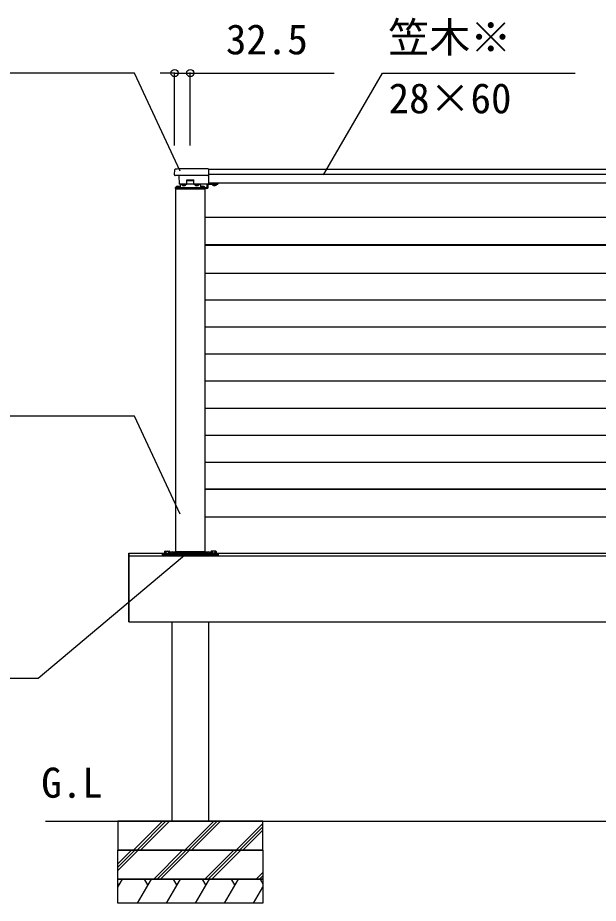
# Model space of a CAD drawing. Units: millimetres, scale not verified. Extents: x -4375 to 4375, y -6498 to 6472.
# Drawn here: x -955 to 247, y 82 to 1916 of the extents above; entities that cross this region are included whole.
import ezdxf
from ezdxf.enums import TextEntityAlignment as Align

# ---------------------------------------------------------------- set-up
doc = ezdxf.new("R2010")
doc.units = ezdxf.units.MM
doc.header["$LTSCALE"] = 30
for name, color, linetype in [('0-1_USER1', 3, 'Continuous'), ('0-3_YKK_A1', 4, 'Continuous'), ('0-4_YKK_D', 6, 'Continuous')]:
    doc.layers.add(name, color=color, linetype=linetype)
doc.styles.add('ＭＳ ゴシック', font='')
doc.styles.get('ＭＳ ゴシック').set_extended_font_data('MS Gothic')

msp = doc.modelspace()

# ---------------------------------------------------------------- linework, layer by layer
at = {"layer": '0-3_YKK_A1'}
for p, q in [((-630.5, 1590.36), (-629.82, 1601.51)), ((-561.5, 1603.4), (-598, 1603.4)), ((-560.5, 1602.4), (-560.5, 1572.03)), ((602, 1601.6), (-560.5, 1601.6)), ((-561.5, 1589.3), (-629.5, 1589.3)), ((-620.3, 1571.1), (-621.25, 1589.3)), ((-605.5, 1578.6), (-590.5, 1578.6)), ((-590.5, 1571.1), (-590.5, 1580.6)), ((602, 1591.1), (-560.5, 1591.1)), ((-629, 1564.1), (-564, 1564.1)), ((-619.25, 1564.1), (-628.75, 1564.1)), ((-619.25, 1564.1), (-628.75, 1564.1)), ((-628, 809.6), (-628, 1561.6)), ((-626, 1562.1), (-627.06, 1562.03)), ((-561.5, 1571.1), (-620.3, 1571.1)), ((-620.3, 1564.1), (-620.3, 1564.1)), ((-619.25, 1564.61), (-619.25, 1564.1)), ((-619.25, 1564.61), (-619.25, 1564.1)), ((-617, 1571.1), (-619, 1569.1)), ((-619, 1569.1), (-619, 1564.1)), ((-617, 1571.1), (-605.5, 1571.1)), ((-616.25, 1570.59), (-616.25, 1571.1)), ((-616.25, 1571.1), (-606.75, 1571.1)), ((-590.5, 1571.1), (-579, 1571.1)), ((-589.25, 1570.59), (-589.25, 1571.1)), ((-589.25, 1571.1), (-579.75, 1571.1)), ((-579, 1571.1), (-577, 1569.1)), ((-577, 1569.1), (-577, 1564.1)), ((-567.25, 1564.1), (-576.75, 1564.1)), ((-567.25, 1564.1), (-576.75, 1564.1)), ((-568, 1561.6), (-568, 809.6)), ((-567.25, 1564.61), (-567.25, 1564.1)), ((-567.25, 1564.61), (-567.25, 1564.1)), ((-567, 1564.1), (-567, 1562.1)), ((-567, 1564.1), (-567, 1562.1)), ((-563, 1565.1), (-563, 1571.1)), ((-563, 1571.1), (-561, 1571.1)), ((-563, 1569.1), (-561, 1569.1)), ((-560.5, 1571.1), (-561.5, 1571.1)), ((-561, 1565.1), (-561, 1571.1)), ((-561, 1565.1), (-561, 1571.1)), ((602, 1573.6), (-560.5, 1573.6)), ((-560.5, 1573.6), (-541, 1573.6)), ((-560.5, 1571.1), (-541, 1571.1)), ((-553.77, 1572.75), (-553.77, 1573.6)), ((-553, 1572.3), (-553.77, 1572.75)), ((-543, 1572.3), (-553, 1572.3)), ((-552.75, 1571), (-552.75, 1571.1)), ((-550.89, 1572.75), (-550.89, 1573.6)), ((-545.11, 1572.75), (-545.11, 1573.6)), ((-543.25, 1571), (-543.25, 1571.1)), ((-543, 1572.3), (-542.23, 1572.75)), ((-542.23, 1572.75), (-542.23, 1573.6)), ((-541, 1573.6), (-541, 1571.1)), ((572, 1502.5), (-568, 1502.5)), ((572, 1445.5), (-568, 1445.5)), ((572, 1444.51), (-568, 1444.51)), ((572, 1386.24), (-568, 1386.24)), ((572, 1331.24), (-568, 1331.24)), ((572.01, 1275.14), (-567.99, 1275.14)), ((572, 1219.04), (-568, 1219.04)), ((572, 1162.94), (-568, 1162.94)), ((572, 1106.84), (-568, 1106.84)), ((572, 1050.74), (-568, 1050.74)), ((572, 994.49), (-568, 994.49)), ((572, 939.34), (-568, 939.34)), ((572, 938.6), (-568, 938.6)), ((572, 881.6), (-568, 881.6)), ((-651, 811), (-651.77, 810.55)), ((-651.77, 810.55), (-651.77, 807)), ((-651, 811), (-641, 811)), ((-648.89, 810.55), (-648.89, 807)), ((-643.11, 810.55), (-643.11, 807)), ((-641, 811), (-640.23, 810.55)), ((-640.23, 810.55), (-640.23, 807)), ((-638.93, 807.75), (-640.05, 805.8)), ((-635.72, 809.6), (-560.28, 809.6)), ((-568, 809.6), (-628, 809.6)), ((-557.07, 807.75), (-555.95, 805.8)), ((-555, 811), (-555.77, 810.55)), ((-555.77, 810.55), (-555.77, 807)), ((-545, 811), (-555, 811)), ((-552.89, 810.55), (-552.89, 807)), ((-547.11, 810.55), (-547.11, 807)), ((-545, 811), (-544.23, 810.55)), ((-544.23, 810.55), (-544.23, 807)), ((-725, 806.6), (1924, 806.6)), ((-725, 801.6), (1924, 801.6)), ((-655.5, 804.8), (-540.5, 804.8)), ((-655.5, 801.6), (-655.5, 804.8)), ((-652.5, 805.8), (-639.5, 805.8)), ((-652.5, 804.8), (-652.5, 805.8)), ((-640.91, 804.8), (-652.5, 804.8)), ((-651.77, 807), (-640.23, 807)), ((-639.5, 804.8), (-639.5, 805.8)), ((-543.5, 805.8), (-556.5, 805.8)), ((-556.5, 804.8), (-556.5, 805.8)), ((-544.23, 807), (-555.77, 807)), ((-555.09, 804.8), (-543.5, 804.8)), ((-543.5, 804.8), (-543.5, 805.8)), ((-725, 664.6), (1924, 664.6)), ((-898, 251.6), (2102, 251.6)), ((-448, 251.6), (-748, 251.6)), ((-748, 250.94), (-747.34, 251.6)), ((-715.41, 191.6), (-655.41, 251.6)), ((-708.34, 191.6), (-648.34, 251.6)), ((-701.27, 191.6), (-641.27, 251.6)), ((-609.35, 191.6), (-549.35, 251.6)), ((-602.28, 191.6), (-542.28, 251.6)), ((-595.21, 191.6), (-535.21, 251.6)), ((-503.28, 191.6), (-448, 246.88)), ((-496.21, 191.6), (-448, 239.81)), ((-489.14, 191.6), (-448, 232.74)), ((-448, 191.6), (-748, 191.6)), ((-748, 163.49), (-719.89, 191.6)), ((-748, 156.42), (-712.82, 191.6)), ((-748, 149.35), (-705.75, 191.6)), ((-673.83, 131.6), (-613.83, 191.6)), ((-666.76, 131.6), (-606.76, 191.6)), ((-659.69, 131.6), (-599.69, 191.6)), ((-567.76, 131.6), (-507.76, 191.6)), ((-560.69, 131.6), (-500.69, 191.6)), ((-553.62, 131.6), (-493.62, 191.6)), ((-748, 115.06), (-738.45, 131.6)), ((-707.28, 81.6), (-678.41, 131.6)), ((-693.63, 131.6), (-686.02, 118.42)), ((-647.23, 81.6), (-618.36, 131.6)), ((-633.59, 131.6), (-625.97, 118.42)), ((-587.19, 81.6), (-558.32, 131.6)), ((-573.54, 131.6), (-565.93, 118.42)), ((-527.14, 81.6), (-498.28, 131.6)), ((-513.5, 131.6), (-505.89, 118.42)), ((-461.7, 131.6), (-448, 145.3)), ((-454.63, 131.6), (-448, 138.23)), ((-453.45, 131.6), (-448, 122.16)), ((-748, 121.77), (-746.06, 118.42)), ((-467.1, 81.6), (-448, 114.68))]:
    msp.add_line(p, q, dxfattribs=at)
for points in [[(-605.5, 1571.1), (-605.5, 1580.6), (-590.5, 1580.6)], [(-629, 1562.1), (-629, 1564.1), (-629, 1562.1)], [(-564, 1562.1), (-629, 1562.1), (-629, 1564.1)], [(-619.25, 1564.61), (-628.75, 1564.61), (-628.75, 1564.1)], [(-619.25, 1564.61), (-628.75, 1564.61), (-628.75, 1564.1)], [(-616.25, 1570.59), (-606.75, 1570.59), (-606.75, 1571.1)], [(-589.25, 1570.59), (-579.75, 1570.59), (-579.75, 1571.1)], [(-567.25, 1564.61), (-576.75, 1564.61), (-576.75, 1564.1)], [(-567.25, 1564.61), (-576.75, 1564.61), (-576.75, 1564.1)], [(-725, 806.6), (-725, 664.6), (-725, 806.6)], [(-540.5, 804.8), (-540.5, 801.6), (-655.5, 801.6)], [(-651.6, 805.8), (-651.6, 807), (-640.4, 807), (-640.4, 805.8)], [(-544.4, 805.8), (-544.4, 807), (-555.6, 807), (-555.6, 805.8)], [(-560.5, 664.6), (-560.5, 251.6), (-635.5, 251.6), (-635.5, 664.6)], [(-748, 251.6), (-748, 191.6), (-448, 191.6), (-448, 251.6)], [(-448, 191.6), (-448, 131.6), (-748, 131.6), (-748, 191.6)]]:
    msp.add_lwpolyline(points, dxfattribs=at)
for points in [[(-567, 1562.1), (-629, 1562.1), (-629, 1561.6), (-567, 1561.6)], [(-748, 131.6), (-448, 131.6), (-448, 81.6), (-748, 81.6)]]:
    msp.add_lwpolyline(points, close=True, dxfattribs=at)
for centre, radius, start, end in [((-628.82, 1601.45), 1, 93.52807, 176.5), ((-598, 1101.6), 501.8, 89.99666, 93.52807), ((-561.5, 1602.4), 1, 0, 90), ((-629.5, 1590.3), 1, 176.5, 270), ((-561.5, 1590.3), 1, 270, 0), ((-624, 1561.33), 5.77, 34.65097, 145.34903), ((-624, 1561.33), 5.77, 34.65097, 145.34903), ((-627, 1561.04), 1, 93.50001, 180.00001), ((-611.5, 1573.87), 5.77, 214.65097, 325.34903), ((-584.5, 1573.87), 5.77, 214.65097, 325.34903), ((-572, 1561.33), 5.77, 34.65097, 145.34903), ((-572, 1561.33), 5.77, 34.65097, 145.34903), ((-564, 1565.1), 1, 270, 0), ((-564, 1565.1), 3, 270, 0), ((-564, 1565.1), 1, 270, 0), ((-564, 1565.1), 3, 270, 0), ((-552.33, 1574.86), 2.56, 235.61708, 304.38292), ((-548, 1574.5), 5.9, 216.38156, 236.15101), ((-548, 1574.5), 5.9, 236.15101, 303.84899), ((-548, 1581.85), 9.55, 252.41276, 287.58724), ((-543.67, 1574.86), 2.56, 235.61708, 304.38292), ((-548, 1574.5), 5.9, 303.84899, 323.61844), ((-650.33, 808.44), 2.56, 55.61708, 124.38292), ((-646, 801.45), 9.55, 72.41276, 107.58724), ((-641.67, 808.44), 2.56, 55.61708, 124.38292), ((-635.72, 805.9), 3.7, 90, 149.99999), ((-560.28, 805.9), 3.7, 30.00001, 90), ((-554.33, 808.44), 2.56, 55.61708, 124.38292), ((-550, 801.45), 9.55, 72.41276, 107.58724), ((-545.67, 808.44), 2.56, 55.61708, 124.38292)]:
    msp.add_arc(centre, radius, start, end, dxfattribs=at)
msp.add_ellipse((-561.5, 1571.87), major_axis=(-0.01, -19.11), ratio=0.052332, start_param=1.5307646, end_param=1.5795349, dxfattribs=at)
at = {"layer": '0-4_YKK_D'}
for p, q in [((-630.5, 1801.6), (-660.5, 1801.6)), ((-630.5, 1651.6), (-630.5, 1802.6)), ((-630.5, 1801.6), (-598, 1801.6)), ((-598, 1651.6), (-598, 1802.6)), ((-598, 1801.6), (-299.99, 1801.6))]:
    msp.add_line(p, q, dxfattribs=at)
for points in [[(-619.01, 1598.6), (-713.67, 1801.6), (-1858.06, 1801.6)], [(-322, 1590.61), (-200.19, 1801.6), (198.74, 1801.6)], [(-619.01, 887.55), (-713.67, 1090.55), (-1479.9, 1090.55)], [(-600.79, 809.6), (-913.37, 547.31), (-1690.93, 547.22)]]:
    msp.add_lwpolyline(points, dxfattribs=at)
for centre in [(-630.5, 1801.6), (-598, 1801.6)]:
    msp.add_circle(centre, 7.5, dxfattribs=at)

# ---------------------------------------------------------------- texts
at = {"layer": '0-1_USER1', "style": 'ＭＳ ゴシック'}
msp.add_text('G.L', height=62.32, dxfattribs=at).set_placement((-906.73, 281.6), align=Align.BOTTOM_LEFT)
at = {"layer": '0-4_YKK_D', "style": 'ＭＳ ゴシック'}
for s, p in [('笠木※', (-188.24, 1825.65)), ('32.5', (-524.28, 1821.6)), ('28×60', (-187.28, 1699.51))]:
    msp.add_text(s, height=62.32, dxfattribs=at).set_placement(p, align=Align.BOTTOM_LEFT)

doc.saveas('drawing.dxf')
